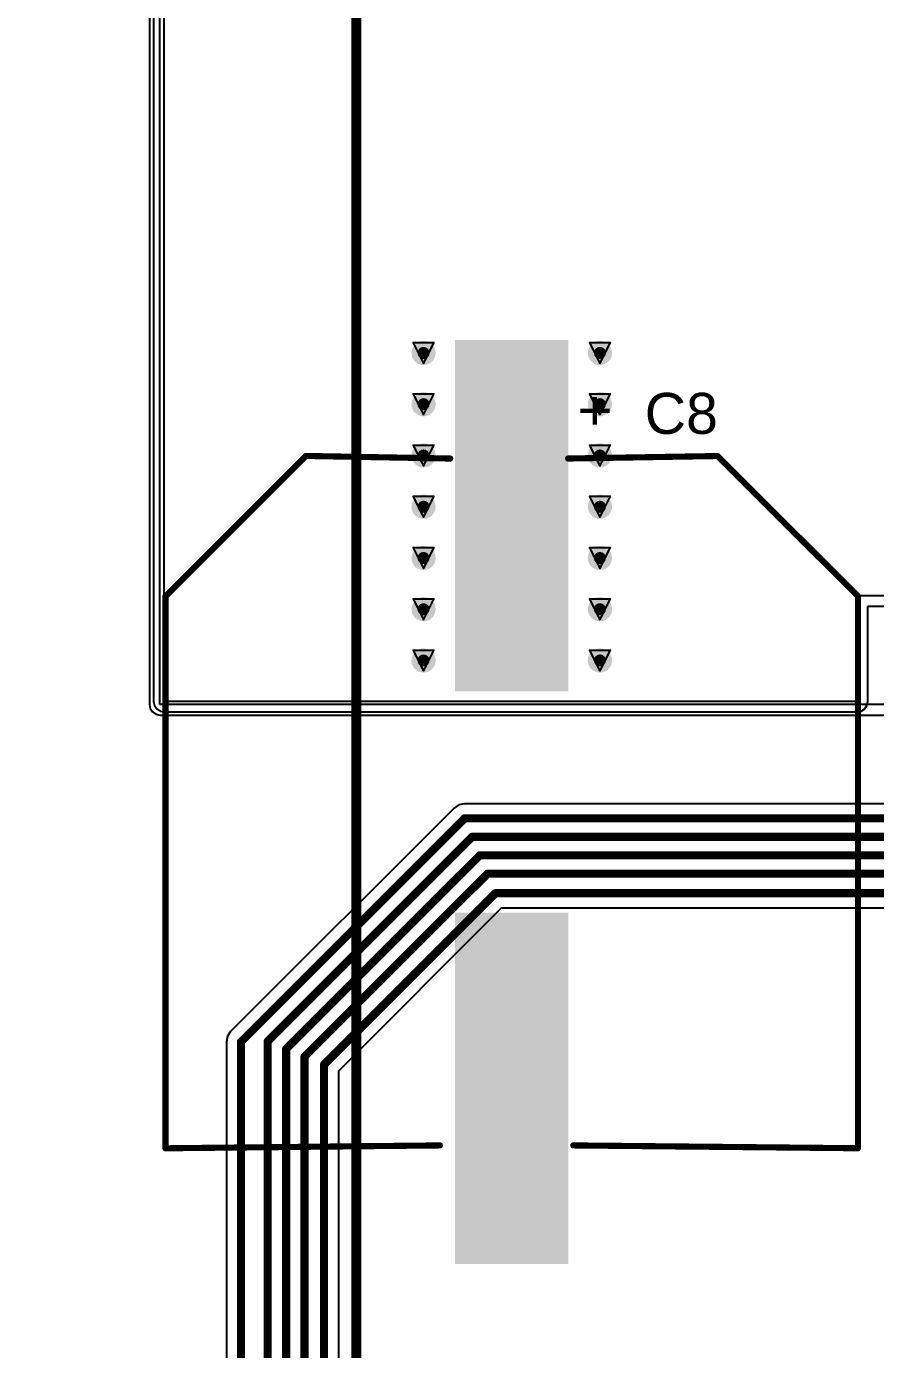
# Model space of a CAD drawing. Header units: inches. Extents: x -89 to 427, y -87 to 99.
# Drawn here: x -44.68 to -23.65, y 32.74 to 65.52 of the extents above; entities that cross this region are included whole.
import ezdxf

# ---------------------------------------------------------------- set-up
doc = ezdxf.new("R2010")
doc.units = ezdxf.units.IN
for name, color, linetype in [('Board_Outline', 56, 'Continuous'), ('Bottom Layer', 5, 'Continuous'), ('Dimension', 6, 'Continuous'), ('Drill Drawing', 1, 'Continuous'), ('Top Layer', 1, 'Continuous'), ('Top Overlay', 2, 'Continuous'), ('Top Paste', 8, 'Continuous'), ('Top Solder', 216, 'Continuous'), ('Via Holes', 16, 'Continuous')]:
    doc.layers.add(name, color=color, linetype=linetype)
doc.styles.add('Arial', font='', dxfattribs={"height": 0.2})
doc.styles.get('Arial').set_extended_font_data('Arial')

msp = doc.modelspace()

# ---------------------------------------------------------------- hatches: boundary and pattern name
at = {"layer": 'Bottom Layer'}
h = msp.add_hatch(color=5, dxfattribs=at)
edge = h.paths.add_edge_path()
edge.add_arc((-34.849, 57.429), 0.3, 0, 360)
h = msp.add_hatch(color=5, dxfattribs=at)
edge = h.paths.add_edge_path()
edge.add_arc((-30.48, 57.429), 0.3, 0, 360)
h = msp.add_hatch(color=5, dxfattribs=at)
edge = h.paths.add_edge_path()
edge.add_arc((-34.849, 56.159), 0.3, 0, 360)
h = msp.add_hatch(color=5, dxfattribs=at)
edge = h.paths.add_edge_path()
edge.add_arc((-30.48, 56.159), 0.3, 0, 360)
h = msp.add_hatch(color=5, dxfattribs=at)
edge = h.paths.add_edge_path()
edge.add_arc((-34.849, 54.889), 0.3, 0, 360)
h = msp.add_hatch(color=5, dxfattribs=at)
edge = h.paths.add_edge_path()
edge.add_arc((-30.48, 54.889), 0.3, 0, 360)
h = msp.add_hatch(color=5, dxfattribs=at)
edge = h.paths.add_edge_path()
edge.add_arc((-34.849, 53.619), 0.3, 0, 360)
h = msp.add_hatch(color=5, dxfattribs=at)
edge = h.paths.add_edge_path()
edge.add_arc((-30.48, 53.619), 0.3, 0, 360)
h = msp.add_hatch(color=5, dxfattribs=at)
edge = h.paths.add_edge_path()
edge.add_arc((-34.849, 52.349), 0.3, 0, 360)
h = msp.add_hatch(color=5, dxfattribs=at)
edge = h.paths.add_edge_path()
edge.add_arc((-30.48, 52.349), 0.3, 0, 360)
h = msp.add_hatch(color=5, dxfattribs=at)
edge = h.paths.add_edge_path()
edge.add_arc((-34.849, 51.079), 0.3, 0, 360)
h = msp.add_hatch(color=5, dxfattribs=at)
edge = h.paths.add_edge_path()
edge.add_arc((-30.48, 51.079), 0.3, 0, 360)
h = msp.add_hatch(color=5, dxfattribs=at)
edge = h.paths.add_edge_path()
edge.add_arc((-34.849, 49.809), 0.3, 0, 360)
h = msp.add_hatch(color=5, dxfattribs=at)
edge = h.paths.add_edge_path()
edge.add_arc((-30.48, 49.809), 0.3, 0, 360)
at = {"layer": 'Top Layer'}
h = msp.add_hatch(color=1, dxfattribs=at)
edge = h.paths.add_edge_path()
edge.add_arc((-34.849, 57.429), 0.3, 0, 360)
h = msp.add_hatch(color=1, dxfattribs=at)
edge = h.paths.add_edge_path()
edge.add_arc((-30.48, 57.429), 0.3, 0, 360)
for points in [[(-31.364, 57.648), (-31.364, 49.148), (-33.964, 49.148), (-33.964, 57.648)], [(-31.364, 43.461), (-31.364, 34.961), (-33.964, 34.961), (-33.964, 43.461)]]:
    msp.add_hatch(color=1, dxfattribs=at).paths.add_polyline_path(points)
h = msp.add_hatch(color=1, dxfattribs=at)
edge = h.paths.add_edge_path()
edge.add_arc((-34.849, 56.159), 0.3, 0, 360)
h = msp.add_hatch(color=1, dxfattribs=at)
edge = h.paths.add_edge_path()
edge.add_arc((-30.48, 56.159), 0.3, 0, 360)
h = msp.add_hatch(color=1, dxfattribs=at)
edge = h.paths.add_edge_path()
edge.add_arc((-34.849, 54.889), 0.3, 0, 360)
h = msp.add_hatch(color=1, dxfattribs=at)
edge = h.paths.add_edge_path()
edge.add_arc((-30.48, 54.889), 0.3, 0, 360)
h = msp.add_hatch(color=1, dxfattribs=at)
edge = h.paths.add_edge_path()
edge.add_arc((-34.849, 53.619), 0.3, 0, 360)
h = msp.add_hatch(color=1, dxfattribs=at)
edge = h.paths.add_edge_path()
edge.add_arc((-30.48, 53.619), 0.3, 0, 360)
h = msp.add_hatch(color=1, dxfattribs=at)
edge = h.paths.add_edge_path()
edge.add_arc((-34.849, 52.349), 0.3, 0, 360)
h = msp.add_hatch(color=1, dxfattribs=at)
edge = h.paths.add_edge_path()
edge.add_arc((-30.48, 52.349), 0.3, 0, 360)
h = msp.add_hatch(color=1, dxfattribs=at)
edge = h.paths.add_edge_path()
edge.add_arc((-34.849, 51.079), 0.3, 0, 360)
h = msp.add_hatch(color=1, dxfattribs=at)
edge = h.paths.add_edge_path()
edge.add_arc((-30.48, 51.079), 0.3, 0, 360)
h = msp.add_hatch(color=1, dxfattribs=at)
edge = h.paths.add_edge_path()
edge.add_arc((-34.849, 49.809), 0.3, 0, 360)
h = msp.add_hatch(color=1, dxfattribs=at)
edge = h.paths.add_edge_path()
edge.add_arc((-30.48, 49.809), 0.3, 0, 360)
at = {"layer": 'Top Paste'}
for points in [[(-31.364, 57.648), (-31.364, 49.148), (-33.964, 49.148), (-33.964, 57.648)], [(-31.364, 43.461), (-31.364, 34.961), (-33.964, 34.961), (-33.964, 43.461)]]:
    msp.add_hatch(color=8, dxfattribs=at).paths.add_polyline_path(points)
at = {"layer": 'Top Solder'}
for points in [[(-31.263, 57.749), (-31.263, 49.046), (-34.066, 49.046), (-34.066, 57.749)], [(-31.263, 43.562), (-31.263, 34.859), (-34.066, 34.859), (-34.066, 43.562)]]:
    msp.add_hatch(color=216, dxfattribs=at).paths.add_polyline_path(points)
at = {"layer": 'Via Holes'}
h = msp.add_hatch(color=7, dxfattribs=at)
edge = h.paths.add_edge_path()
edge.add_arc((-34.849, 57.429), 0.15, 0, 360)
h = msp.add_hatch(color=7, dxfattribs=at)
edge = h.paths.add_edge_path()
edge.add_arc((-30.48, 57.429), 0.15, 0, 360)
h = msp.add_hatch(color=7, dxfattribs=at)
edge = h.paths.add_edge_path()
edge.add_arc((-34.849, 56.159), 0.15, 0, 360)
h = msp.add_hatch(color=7, dxfattribs=at)
edge = h.paths.add_edge_path()
edge.add_arc((-30.48, 56.159), 0.15, 0, 360)
h = msp.add_hatch(color=7, dxfattribs=at)
edge = h.paths.add_edge_path()
edge.add_arc((-34.849, 54.889), 0.15, 0, 360)
h = msp.add_hatch(color=7, dxfattribs=at)
edge = h.paths.add_edge_path()
edge.add_arc((-30.48, 54.889), 0.15, 0, 360)
h = msp.add_hatch(color=7, dxfattribs=at)
edge = h.paths.add_edge_path()
edge.add_arc((-34.849, 53.619), 0.15, 0, 360)
h = msp.add_hatch(color=7, dxfattribs=at)
edge = h.paths.add_edge_path()
edge.add_arc((-30.48, 53.619), 0.15, 0, 360)
h = msp.add_hatch(color=7, dxfattribs=at)
edge = h.paths.add_edge_path()
edge.add_arc((-34.849, 52.349), 0.15, 0, 360)
h = msp.add_hatch(color=7, dxfattribs=at)
edge = h.paths.add_edge_path()
edge.add_arc((-30.48, 52.349), 0.15, 0, 360)
h = msp.add_hatch(color=7, dxfattribs=at)
edge = h.paths.add_edge_path()
edge.add_arc((-34.849, 51.079), 0.15, 0, 360)
h = msp.add_hatch(color=7, dxfattribs=at)
edge = h.paths.add_edge_path()
edge.add_arc((-30.48, 51.079), 0.15, 0, 360)
h = msp.add_hatch(color=7, dxfattribs=at)
edge = h.paths.add_edge_path()
edge.add_arc((-34.849, 49.809), 0.15, 0, 360)
h = msp.add_hatch(color=7, dxfattribs=at)
edge = h.paths.add_edge_path()
edge.add_arc((-30.48, 49.809), 0.15, 0, 360)

# ---------------------------------------------------------------- linework, layer by layer
at = {"layer": 'Board_Outline'}
for points in [[(87.312, 0, 0.254, 0.254, 1), (-87.312, 0, 0.254, 0.254, 1)], [(36.513, 0, 0.254, 0.254, 1), (-36.513, 0, 0.254, 0.254, 1)]]:
    msp.add_lwpolyline(points, format="xyseb", close=True, dxfattribs=at)
at = {"layer": 'Bottom Layer'}
for p, q in [((-41.636, 67.234), (-41.636, 60.731)), ((-41.377, 60.731), (-41.377, 67.234)), ((-41.636, 60.731), (-41.636, 48.717)), ((-41.377, 48.717), (-41.377, 60.731)), ((-41.636, 48.717), (-41.616, 48.618)), ((-41.616, 48.618), (-41.56, 48.534)), ((-41.56, 48.534), (-41.476, 48.478)), ((-5.791, 48.717), (-41.377, 48.717)), ((-41.476, 48.478), (-41.377, 48.458)), ((-41.377, 48.458), (-5.791, 48.458)), ((-33.972, 46.233), (-34.089, 46.154)), ((-33.833, 46.26), (-33.972, 46.233)), ((68.708, 46.26), (-33.833, 46.26)), ((-33.833, 46.26), (-33.833, 46.26)), ((-34.089, 46.154), (-39.626, 40.617)), ((-36.95, 39.646), (-32.915, 43.681)), ((-32.915, 43.681), (37.009, 43.681)), ((-39.705, 40.499), (-39.733, 40.361)), ((-39.733, 40.361), (-39.733, 40.361)), ((-39.733, 40.361), (-39.733, 8.143)), ((-39.626, 40.617), (-39.705, 40.499)), ((-36.95, 3.48), (-36.95, 39.646))]:
    msp.add_line(p, q, dxfattribs=at)
for points in [[(-39.37, 40.361, 0.203, 0.203, 0), (-33.833, 45.898, 0.203, 0.203, 0)], [(-33.833, 45.898, 0.203, 0.203, 0), (68.708, 45.898, 0.203, 0.203, 0)], [(-38.71, 40.374, 0.203, 0.203, 0), (-33.643, 45.441, 0.203, 0.203, 0)], [(-33.643, 45.441, 0.203, 0.203, 0), (60.815, 45.441, 0.203, 0.203, 0)], [(-38.252, 40.185, 0.203, 0.203, 0), (-33.454, 44.983, 0.203, 0.203, 0)], [(-33.454, 44.983, 0.203, 0.203, 0), (52.921, 44.983, 0.203, 0.203, 0)], [(-37.795, 39.996, 0.203, 0.203, 0), (-33.265, 44.526, 0.203, 0.203, 0)], [(-33.265, 44.526, 0.203, 0.203, 0), (45.027, 44.526, 0.203, 0.203, 0)], [(-37.313, 39.796, 0.203, 0.203, 0), (-33.065, 44.044, 0.203, 0.203, 0)], [(-33.065, 44.044, 0.203, 0.203, 0), (37.159, 44.044, 0.203, 0.203, 0)], [(-39.37, 7.722, 0.203, 0.203, 0), (-39.37, 40.361, 0.203, 0.203, 0)], [(-38.71, 6.909, 0.203, 0.203, 0), (-38.71, 40.374, 0.203, 0.203, 0)], [(-38.252, 5.893, 0.203, 0.203, 0), (-38.252, 40.185, 0.203, 0.203, 0)], [(-37.795, 4.674, 0.203, 0.203, 0), (-37.795, 39.996, 0.203, 0.203, 0)], [(-37.313, 3.48, 0.203, 0.203, 0), (-37.313, 39.796, 0.203, 0.203, 0)]]:
    msp.add_lwpolyline(points, format="xyseb", dxfattribs=at)
for points in [[(-33.884, 45.898, 0.102, 0.102, 1), (-33.782, 45.898, 0.102, 0.102, 1)], [(-33.884, 45.898, 0.102, 0.102, 1), (-33.782, 45.898, 0.102, 0.102, 1)], [(-33.694, 45.441, 0.102, 0.102, 1), (-33.593, 45.441, 0.102, 0.102, 1)], [(-33.694, 45.441, 0.102, 0.102, 1), (-33.593, 45.441, 0.102, 0.102, 1)], [(-33.505, 44.983, 0.102, 0.102, 1), (-33.403, 44.983, 0.102, 0.102, 1)], [(-33.505, 44.983, 0.102, 0.102, 1), (-33.403, 44.983, 0.102, 0.102, 1)], [(-33.315, 44.526, 0.102, 0.102, 1), (-33.214, 44.526, 0.102, 0.102, 1)], [(-33.315, 44.526, 0.102, 0.102, 1), (-33.214, 44.526, 0.102, 0.102, 1)], [(-33.116, 44.044, 0.102, 0.102, 1), (-33.014, 44.044, 0.102, 0.102, 1)], [(-33.116, 44.044, 0.102, 0.102, 1), (-33.014, 44.044, 0.102, 0.102, 1)], [(-39.421, 40.361, 0.102, 0.102, 1), (-39.319, 40.361, 0.102, 0.102, 1)], [(-39.421, 40.361, 0.102, 0.102, 1), (-39.319, 40.361, 0.102, 0.102, 1)], [(-38.76, 40.374, 0.102, 0.102, 1), (-38.659, 40.374, 0.102, 0.102, 1)], [(-38.76, 40.374, 0.102, 0.102, 1), (-38.659, 40.374, 0.102, 0.102, 1)], [(-38.303, 40.185, 0.102, 0.102, 1), (-38.202, 40.185, 0.102, 0.102, 1)], [(-38.303, 40.185, 0.102, 0.102, 1), (-38.202, 40.185, 0.102, 0.102, 1)], [(-37.846, 39.996, 0.102, 0.102, 1), (-37.744, 39.996, 0.102, 0.102, 1)], [(-37.846, 39.996, 0.102, 0.102, 1), (-37.744, 39.996, 0.102, 0.102, 1)], [(-37.363, 39.796, 0.102, 0.102, 1), (-37.262, 39.796, 0.102, 0.102, 1)], [(-37.363, 39.796, 0.102, 0.102, 1), (-37.262, 39.796, 0.102, 0.102, 1)]]:
    msp.add_lwpolyline(points, format="xyseb", close=True, dxfattribs=at)
at = {"layer": 'Dimension'}
msp.add_lwpolyline([(-36.513, 0.381, 0.254, 0.254, 0), (-36.513, 92.685, 0.254, 0.254, 0)], format="xyseb", dxfattribs=at)
at = {"layer": 'Drill Drawing'}
for points in [[(-35.103, 57.683, 0.0508, 0.0508, 0), (-34.595, 57.683, 0.0508, 0.0508, 0)], [(-35.103, 57.683, 0.0508, 0.0508, 0), (-34.849, 57.175, 0.0508, 0.0508, 0)], [(-34.849, 57.175, 0.0508, 0.0508, 0), (-34.595, 57.683, 0.0508, 0.0508, 0)], [(-30.734, 57.683, 0.0508, 0.0508, 0), (-30.226, 57.683, 0.0508, 0.0508, 0)], [(-30.734, 57.683, 0.0508, 0.0508, 0), (-30.48, 57.175, 0.0508, 0.0508, 0)], [(-30.48, 57.175, 0.0508, 0.0508, 0), (-30.226, 57.683, 0.0508, 0.0508, 0)], [(-35.103, 56.413, 0.0508, 0.0508, 0), (-34.595, 56.413, 0.0508, 0.0508, 0)], [(-35.103, 56.413, 0.0508, 0.0508, 0), (-34.849, 55.905, 0.0508, 0.0508, 0)], [(-34.849, 55.905, 0.0508, 0.0508, 0), (-34.595, 56.413, 0.0508, 0.0508, 0)], [(-30.734, 56.413, 0.0508, 0.0508, 0), (-30.226, 56.413, 0.0508, 0.0508, 0)], [(-30.734, 56.413, 0.0508, 0.0508, 0), (-30.48, 55.905, 0.0508, 0.0508, 0)], [(-30.48, 55.905, 0.0508, 0.0508, 0), (-30.226, 56.413, 0.0508, 0.0508, 0)], [(-35.103, 55.143, 0.0508, 0.0508, 0), (-34.595, 55.143, 0.0508, 0.0508, 0)], [(-35.103, 55.143, 0.0508, 0.0508, 0), (-34.849, 54.635, 0.0508, 0.0508, 0)], [(-34.849, 54.635, 0.0508, 0.0508, 0), (-34.595, 55.143, 0.0508, 0.0508, 0)], [(-30.734, 55.143, 0.0508, 0.0508, 0), (-30.226, 55.143, 0.0508, 0.0508, 0)], [(-30.734, 55.143, 0.0508, 0.0508, 0), (-30.48, 54.635, 0.0508, 0.0508, 0)], [(-30.48, 54.635, 0.0508, 0.0508, 0), (-30.226, 55.143, 0.0508, 0.0508, 0)], [(-35.103, 53.873, 0.0508, 0.0508, 0), (-34.595, 53.873, 0.0508, 0.0508, 0)], [(-35.103, 53.873, 0.0508, 0.0508, 0), (-34.849, 53.365, 0.0508, 0.0508, 0)], [(-34.849, 53.365, 0.0508, 0.0508, 0), (-34.595, 53.873, 0.0508, 0.0508, 0)], [(-30.734, 53.873, 0.0508, 0.0508, 0), (-30.226, 53.873, 0.0508, 0.0508, 0)], [(-30.734, 53.873, 0.0508, 0.0508, 0), (-30.48, 53.365, 0.0508, 0.0508, 0)], [(-30.48, 53.365, 0.0508, 0.0508, 0), (-30.226, 53.873, 0.0508, 0.0508, 0)], [(-35.103, 52.603, 0.0508, 0.0508, 0), (-34.595, 52.603, 0.0508, 0.0508, 0)], [(-35.103, 52.603, 0.0508, 0.0508, 0), (-34.849, 52.095, 0.0508, 0.0508, 0)], [(-34.849, 52.095, 0.0508, 0.0508, 0), (-34.595, 52.603, 0.0508, 0.0508, 0)], [(-30.734, 52.603, 0.0508, 0.0508, 0), (-30.226, 52.603, 0.0508, 0.0508, 0)], [(-30.734, 52.603, 0.0508, 0.0508, 0), (-30.48, 52.095, 0.0508, 0.0508, 0)], [(-30.48, 52.095, 0.0508, 0.0508, 0), (-30.226, 52.603, 0.0508, 0.0508, 0)], [(-35.103, 51.333, 0.0508, 0.0508, 0), (-34.595, 51.333, 0.0508, 0.0508, 0)], [(-35.103, 51.333, 0.0508, 0.0508, 0), (-34.849, 50.825, 0.0508, 0.0508, 0)], [(-34.849, 50.825, 0.0508, 0.0508, 0), (-34.595, 51.333, 0.0508, 0.0508, 0)], [(-30.734, 51.333, 0.0508, 0.0508, 0), (-30.226, 51.333, 0.0508, 0.0508, 0)], [(-30.734, 51.333, 0.0508, 0.0508, 0), (-30.48, 50.825, 0.0508, 0.0508, 0)], [(-30.48, 50.825, 0.0508, 0.0508, 0), (-30.226, 51.333, 0.0508, 0.0508, 0)], [(-35.103, 50.063, 0.0508, 0.0508, 0), (-34.595, 50.063, 0.0508, 0.0508, 0)], [(-35.103, 50.063, 0.0508, 0.0508, 0), (-34.849, 49.555, 0.0508, 0.0508, 0)], [(-34.849, 49.555, 0.0508, 0.0508, 0), (-34.595, 50.063, 0.0508, 0.0508, 0)], [(-30.734, 50.063, 0.0508, 0.0508, 0), (-30.226, 50.063, 0.0508, 0.0508, 0)], [(-30.734, 50.063, 0.0508, 0.0508, 0), (-30.48, 49.555, 0.0508, 0.0508, 0)], [(-30.48, 49.555, 0.0508, 0.0508, 0), (-30.226, 50.063, 0.0508, 0.0508, 0)]]:
    msp.add_lwpolyline(points, format="xyseb", dxfattribs=at)
for points in [[(-35.115, 57.683, 0.0254, 0.0254, 1), (-35.09, 57.683, 0.0254, 0.0254, 1)], [(-35.115, 57.683, 0.0254, 0.0254, 1), (-35.09, 57.683, 0.0254, 0.0254, 1)], [(-34.608, 57.683, 0.0254, 0.0254, 1), (-34.582, 57.683, 0.0254, 0.0254, 1)], [(-34.608, 57.683, 0.0254, 0.0254, 1), (-34.582, 57.683, 0.0254, 0.0254, 1)], [(-30.747, 57.683, 0.0254, 0.0254, 1), (-30.721, 57.683, 0.0254, 0.0254, 1)], [(-30.747, 57.683, 0.0254, 0.0254, 1), (-30.721, 57.683, 0.0254, 0.0254, 1)], [(-30.239, 57.683, 0.0254, 0.0254, 1), (-30.213, 57.683, 0.0254, 0.0254, 1)], [(-30.239, 57.683, 0.0254, 0.0254, 1), (-30.213, 57.683, 0.0254, 0.0254, 1)], [(-34.861, 57.175, 0.0254, 0.0254, 1), (-34.836, 57.175, 0.0254, 0.0254, 1)], [(-34.861, 57.175, 0.0254, 0.0254, 1), (-34.836, 57.175, 0.0254, 0.0254, 1)], [(-30.493, 57.175, 0.0254, 0.0254, 1), (-30.467, 57.175, 0.0254, 0.0254, 1)], [(-30.493, 57.175, 0.0254, 0.0254, 1), (-30.467, 57.175, 0.0254, 0.0254, 1)], [(-35.115, 56.413, 0.0254, 0.0254, 1), (-35.09, 56.413, 0.0254, 0.0254, 1)], [(-35.115, 56.413, 0.0254, 0.0254, 1), (-35.09, 56.413, 0.0254, 0.0254, 1)], [(-34.608, 56.413, 0.0254, 0.0254, 1), (-34.582, 56.413, 0.0254, 0.0254, 1)], [(-34.608, 56.413, 0.0254, 0.0254, 1), (-34.582, 56.413, 0.0254, 0.0254, 1)], [(-30.747, 56.413, 0.0254, 0.0254, 1), (-30.721, 56.413, 0.0254, 0.0254, 1)], [(-30.747, 56.413, 0.0254, 0.0254, 1), (-30.721, 56.413, 0.0254, 0.0254, 1)], [(-30.239, 56.413, 0.0254, 0.0254, 1), (-30.213, 56.413, 0.0254, 0.0254, 1)], [(-30.239, 56.413, 0.0254, 0.0254, 1), (-30.213, 56.413, 0.0254, 0.0254, 1)], [(-34.861, 55.905, 0.0254, 0.0254, 1), (-34.836, 55.905, 0.0254, 0.0254, 1)], [(-34.861, 55.905, 0.0254, 0.0254, 1), (-34.836, 55.905, 0.0254, 0.0254, 1)], [(-30.493, 55.905, 0.0254, 0.0254, 1), (-30.467, 55.905, 0.0254, 0.0254, 1)], [(-30.493, 55.905, 0.0254, 0.0254, 1), (-30.467, 55.905, 0.0254, 0.0254, 1)], [(-35.115, 55.143, 0.0254, 0.0254, 1), (-35.09, 55.143, 0.0254, 0.0254, 1)], [(-35.115, 55.143, 0.0254, 0.0254, 1), (-35.09, 55.143, 0.0254, 0.0254, 1)], [(-34.608, 55.143, 0.0254, 0.0254, 1), (-34.582, 55.143, 0.0254, 0.0254, 1)], [(-34.608, 55.143, 0.0254, 0.0254, 1), (-34.582, 55.143, 0.0254, 0.0254, 1)], [(-30.747, 55.143, 0.0254, 0.0254, 1), (-30.721, 55.143, 0.0254, 0.0254, 1)], [(-30.747, 55.143, 0.0254, 0.0254, 1), (-30.721, 55.143, 0.0254, 0.0254, 1)], [(-30.239, 55.143, 0.0254, 0.0254, 1), (-30.213, 55.143, 0.0254, 0.0254, 1)], [(-30.239, 55.143, 0.0254, 0.0254, 1), (-30.213, 55.143, 0.0254, 0.0254, 1)], [(-34.861, 54.635, 0.0254, 0.0254, 1), (-34.836, 54.635, 0.0254, 0.0254, 1)], [(-34.861, 54.635, 0.0254, 0.0254, 1), (-34.836, 54.635, 0.0254, 0.0254, 1)], [(-30.493, 54.635, 0.0254, 0.0254, 1), (-30.467, 54.635, 0.0254, 0.0254, 1)], [(-30.493, 54.635, 0.0254, 0.0254, 1), (-30.467, 54.635, 0.0254, 0.0254, 1)], [(-35.115, 53.873, 0.0254, 0.0254, 1), (-35.09, 53.873, 0.0254, 0.0254, 1)], [(-35.115, 53.873, 0.0254, 0.0254, 1), (-35.09, 53.873, 0.0254, 0.0254, 1)], [(-34.608, 53.873, 0.0254, 0.0254, 1), (-34.582, 53.873, 0.0254, 0.0254, 1)], [(-34.608, 53.873, 0.0254, 0.0254, 1), (-34.582, 53.873, 0.0254, 0.0254, 1)], [(-30.747, 53.873, 0.0254, 0.0254, 1), (-30.721, 53.873, 0.0254, 0.0254, 1)], [(-30.747, 53.873, 0.0254, 0.0254, 1), (-30.721, 53.873, 0.0254, 0.0254, 1)], [(-30.239, 53.873, 0.0254, 0.0254, 1), (-30.213, 53.873, 0.0254, 0.0254, 1)], [(-30.239, 53.873, 0.0254, 0.0254, 1), (-30.213, 53.873, 0.0254, 0.0254, 1)], [(-34.861, 53.365, 0.0254, 0.0254, 1), (-34.836, 53.365, 0.0254, 0.0254, 1)], [(-34.861, 53.365, 0.0254, 0.0254, 1), (-34.836, 53.365, 0.0254, 0.0254, 1)], [(-30.493, 53.365, 0.0254, 0.0254, 1), (-30.467, 53.365, 0.0254, 0.0254, 1)], [(-30.493, 53.365, 0.0254, 0.0254, 1), (-30.467, 53.365, 0.0254, 0.0254, 1)], [(-35.115, 52.603, 0.0254, 0.0254, 1), (-35.09, 52.603, 0.0254, 0.0254, 1)], [(-35.115, 52.603, 0.0254, 0.0254, 1), (-35.09, 52.603, 0.0254, 0.0254, 1)], [(-34.608, 52.603, 0.0254, 0.0254, 1), (-34.582, 52.603, 0.0254, 0.0254, 1)], [(-34.608, 52.603, 0.0254, 0.0254, 1), (-34.582, 52.603, 0.0254, 0.0254, 1)], [(-30.747, 52.603, 0.0254, 0.0254, 1), (-30.721, 52.603, 0.0254, 0.0254, 1)], [(-30.747, 52.603, 0.0254, 0.0254, 1), (-30.721, 52.603, 0.0254, 0.0254, 1)], [(-30.239, 52.603, 0.0254, 0.0254, 1), (-30.213, 52.603, 0.0254, 0.0254, 1)], [(-30.239, 52.603, 0.0254, 0.0254, 1), (-30.213, 52.603, 0.0254, 0.0254, 1)], [(-34.861, 52.095, 0.0254, 0.0254, 1), (-34.836, 52.095, 0.0254, 0.0254, 1)], [(-34.861, 52.095, 0.0254, 0.0254, 1), (-34.836, 52.095, 0.0254, 0.0254, 1)], [(-30.493, 52.095, 0.0254, 0.0254, 1), (-30.467, 52.095, 0.0254, 0.0254, 1)], [(-30.493, 52.095, 0.0254, 0.0254, 1), (-30.467, 52.095, 0.0254, 0.0254, 1)], [(-35.115, 51.333, 0.0254, 0.0254, 1), (-35.09, 51.333, 0.0254, 0.0254, 1)], [(-35.115, 51.333, 0.0254, 0.0254, 1), (-35.09, 51.333, 0.0254, 0.0254, 1)], [(-34.608, 51.333, 0.0254, 0.0254, 1), (-34.582, 51.333, 0.0254, 0.0254, 1)], [(-34.608, 51.333, 0.0254, 0.0254, 1), (-34.582, 51.333, 0.0254, 0.0254, 1)], [(-30.747, 51.333, 0.0254, 0.0254, 1), (-30.721, 51.333, 0.0254, 0.0254, 1)], [(-30.747, 51.333, 0.0254, 0.0254, 1), (-30.721, 51.333, 0.0254, 0.0254, 1)], [(-30.239, 51.333, 0.0254, 0.0254, 1), (-30.213, 51.333, 0.0254, 0.0254, 1)], [(-30.239, 51.333, 0.0254, 0.0254, 1), (-30.213, 51.333, 0.0254, 0.0254, 1)], [(-34.861, 50.825, 0.0254, 0.0254, 1), (-34.836, 50.825, 0.0254, 0.0254, 1)], [(-34.861, 50.825, 0.0254, 0.0254, 1), (-34.836, 50.825, 0.0254, 0.0254, 1)], [(-30.493, 50.825, 0.0254, 0.0254, 1), (-30.467, 50.825, 0.0254, 0.0254, 1)], [(-30.493, 50.825, 0.0254, 0.0254, 1), (-30.467, 50.825, 0.0254, 0.0254, 1)], [(-35.115, 50.063, 0.0254, 0.0254, 1), (-35.09, 50.063, 0.0254, 0.0254, 1)], [(-35.115, 50.063, 0.0254, 0.0254, 1), (-35.09, 50.063, 0.0254, 0.0254, 1)], [(-34.608, 50.063, 0.0254, 0.0254, 1), (-34.582, 50.063, 0.0254, 0.0254, 1)], [(-34.608, 50.063, 0.0254, 0.0254, 1), (-34.582, 50.063, 0.0254, 0.0254, 1)], [(-30.747, 50.063, 0.0254, 0.0254, 1), (-30.721, 50.063, 0.0254, 0.0254, 1)], [(-30.747, 50.063, 0.0254, 0.0254, 1), (-30.721, 50.063, 0.0254, 0.0254, 1)], [(-30.239, 50.063, 0.0254, 0.0254, 1), (-30.213, 50.063, 0.0254, 0.0254, 1)], [(-30.239, 50.063, 0.0254, 0.0254, 1), (-30.213, 50.063, 0.0254, 0.0254, 1)], [(-34.861, 49.555, 0.0254, 0.0254, 1), (-34.836, 49.555, 0.0254, 0.0254, 1)], [(-34.861, 49.555, 0.0254, 0.0254, 1), (-34.836, 49.555, 0.0254, 0.0254, 1)], [(-30.493, 49.555, 0.0254, 0.0254, 1), (-30.467, 49.555, 0.0254, 0.0254, 1)], [(-30.493, 49.555, 0.0254, 0.0254, 1), (-30.467, 49.555, 0.0254, 0.0254, 1)]]:
    msp.add_lwpolyline(points, format="xyseb", close=True, dxfattribs=at)
at = {"layer": 'Top Layer'}
for p, q in [((-41.534, 65.989), (-41.534, 48.793)), ((-41.275, 48.793), (-41.275, 65.989)), ((-5.893, 51.41), (-24.105, 51.41)), ((-24.105, 51.41), (-24.105, 48.793)), ((-23.846, 48.793), (-23.846, 51.151)), ((-23.846, 51.151), (-5.893, 51.151)), ((-41.534, 48.793), (-41.514, 48.694)), ((-41.514, 48.694), (-41.458, 48.61)), ((-41.458, 48.61), (-41.374, 48.554)), ((-41.374, 48.554), (-41.275, 48.534)), ((-24.105, 48.793), (-41.275, 48.793)), ((-41.275, 48.534), (-24.105, 48.534)), ((-24.105, 48.534), (-24.005, 48.554)), ((-24.005, 48.554), (-23.921, 48.61)), ((-23.921, 48.61), (-23.865, 48.694)), ((-23.865, 48.694), (-23.846, 48.793))]:
    msp.add_line(p, q, dxfattribs=at)
at = {"layer": 'Top Overlay'}
for points in [[(-41.241, 51.4, 0.152, 0.152, 0), (-37.764, 54.877, 0.152, 0.152, 0)], [(-37.764, 54.877, 0.152, 0.152, 0), (-34.188, 54.813, 0.152, 0.152, 0)], [(-31.267, 54.813, 0.152, 0.152, 0), (-27.564, 54.875, 0.152, 0.152, 0)], [(-27.564, 54.875, 0.152, 0.152, 0), (-24.089, 51.401, 0.152, 0.152, 0)], [(-41.241, 37.724, 0.152, 0.152, 0), (-41.241, 51.4, 0.152, 0.152, 0)], [(-24.089, 37.725, 0.152, 0.152, 0), (-24.089, 51.401, 0.152, 0.152, 0)], [(-41.241, 37.724, 0.152, 0.152, 0), (-34.442, 37.795, 0.152, 0.152, 0)], [(-31.14, 37.795, 0.152, 0.152, 0), (-24.089, 37.725, 0.152, 0.152, 0)]]:
    msp.add_lwpolyline(points, format="xyseb", dxfattribs=at)
for points in [[(-37.802, 54.877, 0.0762, 0.0762, 1), (-37.726, 54.877, 0.0762, 0.0762, 1)], [(-37.802, 54.877, 0.0762, 0.0762, 1), (-37.726, 54.877, 0.0762, 0.0762, 1)], [(-34.226, 54.813, 0.0762, 0.0762, 1), (-34.15, 54.813, 0.0762, 0.0762, 1)], [(-31.305, 54.813, 0.0762, 0.0762, 1), (-31.229, 54.813, 0.0762, 0.0762, 1)], [(-27.602, 54.875, 0.0762, 0.0762, 1), (-27.526, 54.875, 0.0762, 0.0762, 1)], [(-27.602, 54.875, 0.0762, 0.0762, 1), (-27.526, 54.875, 0.0762, 0.0762, 1)], [(-41.279, 51.4, 0.0762, 0.0762, 1), (-41.203, 51.4, 0.0762, 0.0762, 1)], [(-41.279, 51.4, 0.0762, 0.0762, 1), (-41.203, 51.4, 0.0762, 0.0762, 1)], [(-24.127, 51.401, 0.0762, 0.0762, 1), (-24.051, 51.401, 0.0762, 0.0762, 1)], [(-24.127, 51.401, 0.0762, 0.0762, 1), (-24.051, 51.401, 0.0762, 0.0762, 1)], [(-41.279, 37.724, 0.0762, 0.0762, 1), (-41.203, 37.724, 0.0762, 0.0762, 1)], [(-41.279, 37.724, 0.0762, 0.0762, 1), (-41.203, 37.724, 0.0762, 0.0762, 1)], [(-34.48, 37.795, 0.0762, 0.0762, 1), (-34.404, 37.795, 0.0762, 0.0762, 1)], [(-31.178, 37.795, 0.0762, 0.0762, 1), (-31.102, 37.795, 0.0762, 0.0762, 1)], [(-24.127, 37.725, 0.0762, 0.0762, 1), (-24.051, 37.725, 0.0762, 0.0762, 1)], [(-24.127, 37.725, 0.0762, 0.0762, 1), (-24.051, 37.725, 0.0762, 0.0762, 1)]]:
    msp.add_lwpolyline(points, format="xyseb", close=True, dxfattribs=at)

# ---------------------------------------------------------------- texts
at = {"layer": 'Top Overlay', "style": 'Arial'}
msp.add_text('C8', height=1.016, dxfattribs=at).set_placement((-29.371, 55.423))
msp.add_text('+', height=1.016, rotation=270, dxfattribs=at).set_placement((-31.094, 56.409))

doc.saveas('drawing.dxf')
